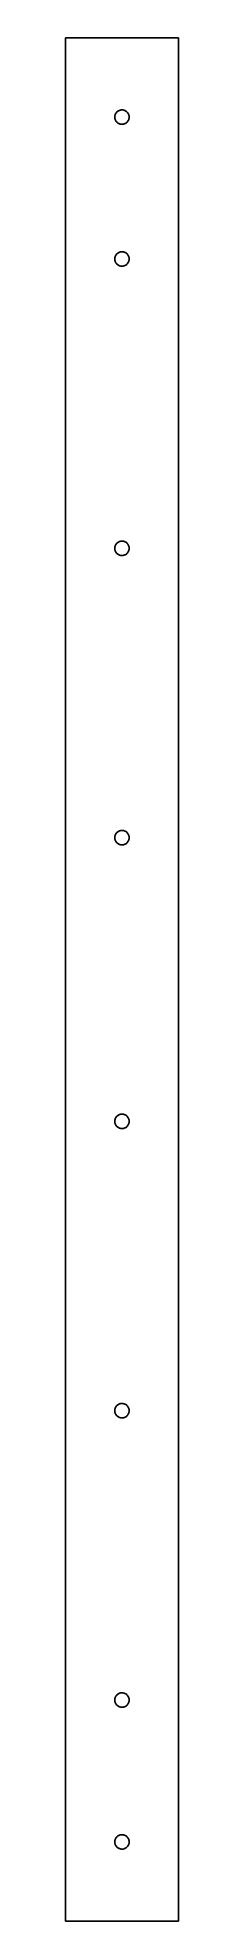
# Model space of a CAD drawing. Header units: metres. Extents: x -36.1 to 36.1, y -41.5 to 41.5.
# Drawn here: x -36.1 to -31.1, y -41.5 to 41.5 of the extents above.
import ezdxf

# ---------------------------------------------------------------- set-up
doc = ezdxf.new("R2010")
doc.units = ezdxf.units.M

msp = doc.modelspace()

# ---------------------------------------------------------------- linework, layer by layer
for p, q in [((-31.06, 41.5), (-36.06, 41.5)), ((-36.06, 41.5), (-36.06, -41.5)), ((-31.06, -41.5), (-31.06, 41.5)), ((-33.8316, 38.1645), (-33.8168, 38.1866)), ((-33.8168, 38.1866), (-33.8003, 38.2075)), ((-33.8003, 38.2075), (-33.7821, 38.2268)), ((-33.7821, 38.2268), (-33.7624, 38.2446)), ((-33.7624, 38.2446), (-33.7412, 38.2607)), ((-33.7412, 38.2607), (-33.7188, 38.275)), ((-33.7188, 38.275), (-33.6952, 38.2873)), ((-33.6952, 38.2873), (-33.6707, 38.2976)), ((-33.6707, 38.2976), (-33.6454, 38.3058)), ((-33.6454, 38.3058), (-33.6195, 38.3119)), ((-33.6195, 38.3119), (-33.5932, 38.3158)), ((-33.5932, 38.3158), (-33.5666, 38.3174)), ((-33.5666, 38.3174), (-33.5401, 38.3169)), ((-33.5401, 38.3169), (-33.5136, 38.3141)), ((-33.5136, 38.3141), (-33.4875, 38.3091)), ((-33.4875, 38.3091), (-33.4619, 38.302)), ((-33.4619, 38.302), (-33.437, 38.2927)), ((-33.437, 38.2927), (-33.4129, 38.2814)), ((-33.4129, 38.2814), (-33.3899, 38.2681)), ((-33.3899, 38.2681), (-33.368, 38.2529)), ((-33.368, 38.2529), (-33.3475, 38.2359)), ((-33.3475, 38.2359), (-33.3286, 38.2173)), ((-33.3286, 38.2173), (-33.3112, 38.1972)), ((-33.3112, 38.1972), (-33.2955, 38.1757)), ((-33.8772, 38.0133), (-33.875, 38.0398)), ((-33.8772, 37.9867), (-33.8772, 38.0133)), ((-33.875, 37.9602), (-33.8772, 37.9867)), ((-33.875, 38.0398), (-33.8706, 38.066)), ((-33.8706, 37.934), (-33.875, 37.9602)), ((-33.8706, 38.066), (-33.8639, 38.0918)), ((-33.8639, 37.9082), (-33.8706, 37.934)), ((-33.8639, 38.0918), (-33.8552, 38.1169)), ((-33.8552, 37.8831), (-33.8639, 37.9082)), ((-33.8552, 38.1169), (-33.8444, 38.1412)), ((-33.8444, 37.8588), (-33.8552, 37.8831)), ((-33.8444, 38.1412), (-33.8316, 38.1645)), ((-33.8316, 37.8355), (-33.8444, 37.8588)), ((-33.8168, 37.8134), (-33.8316, 37.8355)), ((-33.8003, 37.7925), (-33.8168, 37.8134)), ((-33.7821, 37.7731), (-33.8003, 37.7925)), ((-33.7624, 37.7554), (-33.7821, 37.7731)), ((-33.7412, 37.7393), (-33.7624, 37.7554)), ((-33.7188, 37.725), (-33.7412, 37.7393)), ((-33.6952, 37.7127), (-33.7188, 37.725)), ((-33.6707, 37.7024), (-33.6952, 37.7127)), ((-33.6454, 37.6942), (-33.6707, 37.7024)), ((-33.6195, 37.6881), (-33.6454, 37.6942)), ((-33.5932, 37.6842), (-33.6195, 37.6881)), ((-33.5666, 37.6826), (-33.5932, 37.6842)), ((-33.5401, 37.6831), (-33.5666, 37.6826)), ((-33.5136, 37.6859), (-33.5401, 37.6831)), ((-33.4875, 37.6909), (-33.5136, 37.6859)), ((-33.4619, 37.698), (-33.4875, 37.6909)), ((-33.437, 37.7073), (-33.4619, 37.698)), ((-33.4129, 37.7186), (-33.437, 37.7073)), ((-33.3899, 37.7319), (-33.4129, 37.7186)), ((-33.368, 37.7471), (-33.3899, 37.7319)), ((-33.3475, 37.7641), (-33.368, 37.7471)), ((-33.3286, 37.7827), (-33.3475, 37.7641)), ((-33.3112, 37.8028), (-33.3286, 37.7827)), ((-33.2955, 37.8243), (-33.3112, 37.8028)), ((-33.2955, 38.1757), (-33.2818, 38.153)), ((-33.2818, 37.847), (-33.2955, 37.8243)), ((-33.2818, 38.153), (-33.2699, 38.1291)), ((-33.2699, 37.8708), (-33.2818, 37.847)), ((-33.2699, 38.1291), (-33.2601, 38.1044)), ((-33.2601, 37.8956), (-33.2699, 37.8708)), ((-33.2601, 38.1044), (-33.2525, 38.0789)), ((-33.2525, 37.921), (-33.2601, 37.8956)), ((-33.2525, 38.0789), (-33.2469, 38.0529)), ((-33.2469, 37.9471), (-33.2525, 37.921)), ((-33.2469, 38.0529), (-33.2436, 38.0266)), ((-33.2436, 37.9734), (-33.2469, 37.9471)), ((-33.2436, 38.0266), (-33.2425, 38)), ((-33.2425, 38), (-33.2436, 37.9734)), ((-33.8772, 31.7633), (-33.875, 31.7898)), ((-33.8772, 31.7367), (-33.8772, 31.7633)), ((-33.875, 31.7102), (-33.8772, 31.7367)), ((-33.875, 31.7898), (-33.8706, 31.816)), ((-33.8706, 31.684), (-33.875, 31.7102)), ((-33.8706, 31.816), (-33.8639, 31.8418)), ((-33.8639, 31.6582), (-33.8706, 31.684)), ((-33.8639, 31.8418), (-33.8552, 31.8669)), ((-33.8552, 31.6331), (-33.8639, 31.6582)), ((-33.8552, 31.8669), (-33.8444, 31.8912)), ((-33.8444, 31.6088), (-33.8552, 31.6331)), ((-33.8444, 31.8912), (-33.8316, 31.9145)), ((-33.8316, 31.5855), (-33.8444, 31.6088)), ((-33.8316, 31.9145), (-33.8168, 31.9366)), ((-33.8168, 31.5634), (-33.8316, 31.5855)), ((-33.8168, 31.9366), (-33.8003, 31.9575)), ((-33.8003, 31.5425), (-33.8168, 31.5634)), ((-33.8003, 31.9575), (-33.7821, 31.9768)), ((-33.7821, 31.5231), (-33.8003, 31.5425)), ((-33.7821, 31.9768), (-33.7624, 31.9946)), ((-33.7624, 31.9946), (-33.7412, 32.0107)), ((-33.7412, 32.0107), (-33.7188, 32.025)), ((-33.7188, 32.025), (-33.6952, 32.0373)), ((-33.6952, 32.0373), (-33.6707, 32.0476)), ((-33.6707, 32.0476), (-33.6454, 32.0558)), ((-33.6454, 32.0558), (-33.6195, 32.0619)), ((-33.6195, 32.0619), (-33.5932, 32.0658)), ((-33.5932, 32.0658), (-33.5666, 32.0674)), ((-33.5666, 32.0674), (-33.5401, 32.0669)), ((-33.5401, 32.0669), (-33.5136, 32.0641)), ((-33.5136, 32.0641), (-33.4875, 32.0591)), ((-33.4875, 32.0591), (-33.4619, 32.052)), ((-33.4619, 32.052), (-33.437, 32.0427)), ((-33.437, 32.0427), (-33.4129, 32.0314)), ((-33.4129, 32.0314), (-33.3899, 32.0181)), ((-33.3899, 32.0181), (-33.368, 32.0029)), ((-33.368, 32.0029), (-33.3475, 31.9859)), ((-33.3475, 31.9859), (-33.3286, 31.9673)), ((-33.3286, 31.9673), (-33.3112, 31.9472)), ((-33.3112, 31.5528), (-33.3286, 31.5327)), ((-33.3112, 31.9472), (-33.2955, 31.9257)), ((-33.2955, 31.5743), (-33.3112, 31.5528)), ((-33.2955, 31.9257), (-33.2818, 31.903)), ((-33.2818, 31.597), (-33.2955, 31.5743)), ((-33.2818, 31.903), (-33.2699, 31.8791)), ((-33.2699, 31.6208), (-33.2818, 31.597)), ((-33.2699, 31.8791), (-33.2601, 31.8544)), ((-33.2601, 31.6456), (-33.2699, 31.6208)), ((-33.2601, 31.8544), (-33.2525, 31.8289)), ((-33.2525, 31.671), (-33.2601, 31.6456)), ((-33.2525, 31.8289), (-33.2469, 31.8029)), ((-33.2469, 31.697), (-33.2525, 31.671)), ((-33.2469, 31.8029), (-33.2436, 31.7766)), ((-33.2436, 31.7234), (-33.2469, 31.697)), ((-33.2436, 31.7766), (-33.2425, 31.75)), ((-33.2425, 31.75), (-33.2436, 31.7234)), ((-33.7624, 31.5054), (-33.7821, 31.5231)), ((-33.7412, 31.4893), (-33.7624, 31.5054)), ((-33.7188, 31.475), (-33.7412, 31.4893)), ((-33.6952, 31.4627), (-33.7188, 31.475)), ((-33.6707, 31.4524), (-33.6952, 31.4627)), ((-33.6454, 31.4442), (-33.6707, 31.4524)), ((-33.6195, 31.4381), (-33.6454, 31.4442)), ((-33.5932, 31.4342), (-33.6195, 31.4381)), ((-33.5666, 31.4326), (-33.5932, 31.4342)), ((-33.5401, 31.4331), (-33.5666, 31.4326)), ((-33.5136, 31.4359), (-33.5401, 31.4331)), ((-33.4875, 31.4409), (-33.5136, 31.4359)), ((-33.4619, 31.448), (-33.4875, 31.4409)), ((-33.437, 31.4573), (-33.4619, 31.448)), ((-33.4129, 31.4686), (-33.437, 31.4573)), ((-33.3899, 31.4819), (-33.4129, 31.4686)), ((-33.368, 31.4971), (-33.3899, 31.4819)), ((-33.3475, 31.514), (-33.368, 31.4971)), ((-33.3286, 31.5327), (-33.3475, 31.514)), ((-33.8706, 19.066), (-33.8639, 19.0918)), ((-33.8639, 19.0918), (-33.8552, 19.1169)), ((-33.8552, 19.1169), (-33.8444, 19.1412)), ((-33.8444, 19.1412), (-33.8316, 19.1645)), ((-33.8316, 19.1645), (-33.8168, 19.1866)), ((-33.8168, 19.1866), (-33.8003, 19.2075)), ((-33.8003, 19.2075), (-33.7821, 19.2268)), ((-33.7821, 19.2268), (-33.7624, 19.2446)), ((-33.7624, 19.2446), (-33.7412, 19.2607)), ((-33.7412, 19.2607), (-33.7188, 19.275)), ((-33.7188, 19.275), (-33.6952, 19.2873)), ((-33.6952, 19.2873), (-33.6707, 19.2976)), ((-33.6707, 19.2976), (-33.6454, 19.3058)), ((-33.6454, 19.3058), (-33.6195, 19.3119)), ((-33.6195, 19.3119), (-33.5932, 19.3158)), ((-33.5932, 19.3158), (-33.5666, 19.3174)), ((-33.5666, 19.3174), (-33.5401, 19.3169)), ((-33.5401, 19.3169), (-33.5136, 19.3141)), ((-33.5136, 19.3141), (-33.4875, 19.3091)), ((-33.4875, 19.3091), (-33.4619, 19.302)), ((-33.4619, 19.302), (-33.437, 19.2927)), ((-33.437, 19.2927), (-33.4129, 19.2814)), ((-33.4129, 19.2814), (-33.3899, 19.2681)), ((-33.3899, 19.2681), (-33.368, 19.2529)), ((-33.368, 19.2529), (-33.3475, 19.2359)), ((-33.3475, 19.2359), (-33.3286, 19.2173)), ((-33.3286, 19.2173), (-33.3112, 19.1972)), ((-33.3112, 19.1972), (-33.2955, 19.1757)), ((-33.2955, 19.1757), (-33.2818, 19.153)), ((-33.2818, 19.153), (-33.2699, 19.1291)), ((-33.2699, 19.1291), (-33.2601, 19.1044)), ((-33.2601, 19.1044), (-33.2525, 19.0789)), ((-33.8772, 19.0133), (-33.875, 19.0398)), ((-33.8772, 18.9867), (-33.8772, 19.0133)), ((-33.875, 18.9602), (-33.8772, 18.9867)), ((-33.875, 19.0398), (-33.8706, 19.066)), ((-33.8706, 18.934), (-33.875, 18.9602)), ((-33.8639, 18.9082), (-33.8706, 18.934)), ((-33.8552, 18.8831), (-33.8639, 18.9082)), ((-33.8444, 18.8588), (-33.8552, 18.8831)), ((-33.8316, 18.8355), (-33.8444, 18.8588)), ((-33.8168, 18.8134), (-33.8316, 18.8355)), ((-33.8003, 18.7925), (-33.8168, 18.8134)), ((-33.7821, 18.7731), (-33.8003, 18.7925)), ((-33.7624, 18.7554), (-33.7821, 18.7731)), ((-33.7412, 18.7393), (-33.7624, 18.7554)), ((-33.7188, 18.725), (-33.7412, 18.7393)), ((-33.6952, 18.7127), (-33.7188, 18.725)), ((-33.6707, 18.7024), (-33.6952, 18.7127)), ((-33.6454, 18.6942), (-33.6707, 18.7024)), ((-33.6195, 18.6881), (-33.6454, 18.6942)), ((-33.5932, 18.6842), (-33.6195, 18.6881)), ((-33.5666, 18.6826), (-33.5932, 18.6842)), ((-33.5401, 18.6831), (-33.5666, 18.6826)), ((-33.5136, 18.6859), (-33.5401, 18.6831)), ((-33.4875, 18.6909), (-33.5136, 18.6859)), ((-33.4619, 18.698), (-33.4875, 18.6909)), ((-33.437, 18.7073), (-33.4619, 18.698)), ((-33.4129, 18.7186), (-33.437, 18.7073)), ((-33.3899, 18.7319), (-33.4129, 18.7186)), ((-33.368, 18.7471), (-33.3899, 18.7319)), ((-33.3475, 18.764), (-33.368, 18.7471)), ((-33.3286, 18.7827), (-33.3475, 18.764)), ((-33.3112, 18.8028), (-33.3286, 18.7827)), ((-33.2955, 18.8243), (-33.3112, 18.8028)), ((-33.2818, 18.847), (-33.2955, 18.8243)), ((-33.2699, 18.8708), (-33.2818, 18.847)), ((-33.2601, 18.8956), (-33.2699, 18.8708)), ((-33.2525, 18.921), (-33.2601, 18.8956)), ((-33.2525, 19.0789), (-33.2469, 19.0529)), ((-33.2469, 18.947), (-33.2525, 18.921)), ((-33.2469, 19.0529), (-33.2436, 19.0266)), ((-33.2436, 18.9734), (-33.2469, 18.947)), ((-33.2436, 19.0266), (-33.2425, 19)), ((-33.2425, 19), (-33.2436, 18.9734)), ((-33.8772, 6.26329), (-33.875, 6.28978)), ((-33.8772, 6.23669), (-33.8772, 6.26329)), ((-33.875, 6.21021), (-33.8772, 6.23669)), ((-33.875, 6.28978), (-33.8706, 6.31601)), ((-33.8706, 6.18398), (-33.875, 6.21021)), ((-33.8706, 6.31601), (-33.8639, 6.34177)), ((-33.8639, 6.15822), (-33.8706, 6.18398)), ((-33.8639, 6.34177), (-33.8552, 6.36687)), ((-33.8552, 6.13312), (-33.8639, 6.15822)), ((-33.8552, 6.36687), (-33.8444, 6.39116)), ((-33.8444, 6.10883), (-33.8552, 6.13312)), ((-33.8444, 6.39116), (-33.8316, 6.41446)), ((-33.8316, 6.08553), (-33.8444, 6.10883)), ((-33.8316, 6.41446), (-33.8168, 6.43661)), ((-33.8168, 6.06337), (-33.8316, 6.08553)), ((-33.8168, 6.43661), (-33.8003, 6.45746)), ((-33.8003, 6.04253), (-33.8168, 6.06337)), ((-33.8003, 6.45746), (-33.7821, 6.47684)), ((-33.7821, 6.02315), (-33.8003, 6.04253)), ((-33.7821, 6.47684), (-33.7624, 6.49463)), ((-33.7624, 6.00536), (-33.7821, 6.02315)), ((-33.7624, 6.49463), (-33.7412, 6.51071)), ((-33.7412, 5.98927), (-33.7624, 6.00536)), ((-33.7412, 6.51071), (-33.7188, 6.52495)), ((-33.7188, 5.97504), (-33.7412, 5.98927)), ((-33.7188, 6.52495), (-33.6952, 6.53728)), ((-33.6952, 5.96271), (-33.7188, 5.97504)), ((-33.6952, 6.53728), (-33.6707, 6.54758)), ((-33.6707, 5.95241), (-33.6952, 5.96271)), ((-33.6707, 6.54758), (-33.6454, 6.5558)), ((-33.6454, 5.94418), (-33.6707, 5.95241)), ((-33.6454, 6.5558), (-33.6195, 6.56187)), ((-33.6195, 5.93811), (-33.6454, 5.94418)), ((-33.6195, 6.56187), (-33.5932, 6.56575)), ((-33.5932, 5.93423), (-33.6195, 5.93811)), ((-33.5932, 6.56575), (-33.5666, 6.56743)), ((-33.5666, 5.93256), (-33.5932, 5.93423)), ((-33.5666, 6.56743), (-33.5401, 6.56686)), ((-33.5401, 5.93312), (-33.5666, 5.93256)), ((-33.5401, 6.56686), (-33.5136, 6.56409)), ((-33.5136, 5.9359), (-33.5401, 5.93312)), ((-33.5136, 6.56409), (-33.4875, 6.5591)), ((-33.4875, 5.94089), (-33.5136, 5.9359)), ((-33.4875, 6.5591), (-33.4619, 6.55196)), ((-33.4619, 5.94803), (-33.4875, 5.94089)), ((-33.4619, 6.55196), (-33.437, 6.54268)), ((-33.437, 5.95731), (-33.4619, 5.94803)), ((-33.437, 6.54268), (-33.4129, 6.53136)), ((-33.4129, 5.96863), (-33.437, 5.95731)), ((-33.4129, 6.53136), (-33.3899, 6.51807)), ((-33.3899, 5.98192), (-33.4129, 5.96863)), ((-33.3899, 6.51807), (-33.368, 6.50288)), ((-33.368, 5.9971), (-33.3899, 5.98192)), ((-33.368, 6.50288), (-33.3475, 6.48595)), ((-33.3475, 6.01404), (-33.368, 5.9971)), ((-33.3475, 6.48595), (-33.3286, 6.46733)), ((-33.3286, 6.03265), (-33.3475, 6.01404)), ((-33.3286, 6.46733), (-33.3112, 6.4472)), ((-33.3112, 6.05278), (-33.3286, 6.03265)), ((-33.3112, 6.4472), (-33.2955, 6.42569)), ((-33.2955, 6.0743), (-33.3112, 6.05278)), ((-33.2955, 6.42569), (-33.2818, 6.40295)), ((-33.2818, 6.09703), (-33.2955, 6.0743)), ((-33.2818, 6.40295), (-33.2699, 6.37914)), ((-33.2699, 6.12085), (-33.2818, 6.09703)), ((-33.2699, 6.37914), (-33.2601, 6.3544)), ((-33.2601, 6.14558), (-33.2699, 6.12085)), ((-33.2601, 6.3544), (-33.2525, 6.32895)), ((-33.2525, 6.17104), (-33.2601, 6.14558)), ((-33.2525, 6.32895), (-33.2469, 6.30295)), ((-33.2469, 6.19704), (-33.2525, 6.17104)), ((-33.2469, 6.30295), (-33.2436, 6.27657)), ((-33.2436, 6.22342), (-33.2469, 6.19704)), ((-33.2436, 6.27657), (-33.2425, 6.25)), ((-33.2425, 6.25), (-33.2436, 6.22342)), ((-33.8772, -6.23669), (-33.875, -6.21021)), ((-33.8772, -6.26329), (-33.8772, -6.23669)), ((-33.875, -6.28978), (-33.8772, -6.26329)), ((-33.875, -6.21021), (-33.8706, -6.18398)), ((-33.8706, -6.31601), (-33.875, -6.28978)), ((-33.8706, -6.18398), (-33.8639, -6.15822)), ((-33.8639, -6.34177), (-33.8706, -6.31601)), ((-33.8639, -6.15822), (-33.8552, -6.13312)), ((-33.8552, -6.36687), (-33.8639, -6.34177)), ((-33.8552, -6.13312), (-33.8444, -6.10883)), ((-33.8444, -6.39116), (-33.8552, -6.36687)), ((-33.8444, -6.10883), (-33.8316, -6.08553)), ((-33.8316, -6.41447), (-33.8444, -6.39116)), ((-33.8316, -6.08553), (-33.8168, -6.06337)), ((-33.8168, -6.43661), (-33.8316, -6.41447)), ((-33.8168, -6.06337), (-33.8003, -6.04253)), ((-33.8003, -6.45746), (-33.8168, -6.43661)), ((-33.8003, -6.04253), (-33.7821, -6.02315)), ((-33.7821, -6.47684), (-33.8003, -6.45746)), ((-33.7821, -6.02315), (-33.7624, -6.00536)), ((-33.7624, -6.49463), (-33.7821, -6.47684)), ((-33.7624, -6.00536), (-33.7412, -5.98927)), ((-33.7412, -6.51071), (-33.7624, -6.49463)), ((-33.7412, -5.98927), (-33.7188, -5.97504)), ((-33.7188, -6.52496), (-33.7412, -6.51071)), ((-33.7188, -5.97504), (-33.6952, -5.96271)), ((-33.6952, -6.53728), (-33.7188, -6.52496)), ((-33.6952, -5.96271), (-33.6707, -5.95241)), ((-33.6707, -6.54758), (-33.6952, -6.53728)), ((-33.6707, -5.95241), (-33.6454, -5.94418)), ((-33.6454, -6.5558), (-33.6707, -6.54758)), ((-33.6454, -5.94418), (-33.6195, -5.93811)), ((-33.6195, -6.56187), (-33.6454, -6.5558)), ((-33.6195, -5.93811), (-33.5932, -5.93423)), ((-33.5932, -6.56575), (-33.6195, -6.56187)), ((-33.5932, -5.93423), (-33.5666, -5.93256)), ((-33.5666, -6.56743), (-33.5932, -6.56575)), ((-33.5666, -5.93256), (-33.5401, -5.93312)), ((-33.5401, -6.56686), (-33.5666, -6.56743)), ((-33.5401, -5.93312), (-33.5136, -5.9359)), ((-33.5136, -6.56409), (-33.5401, -6.56686)), ((-33.5136, -5.9359), (-33.4875, -5.94089)), ((-33.4875, -6.5591), (-33.5136, -6.56409)), ((-33.4875, -5.94089), (-33.4619, -5.94803)), ((-33.4619, -6.55196), (-33.4875, -6.5591)), ((-33.4619, -5.94803), (-33.437, -5.95731)), ((-33.437, -6.54268), (-33.4619, -6.55196)), ((-33.437, -5.95731), (-33.4129, -5.96863)), ((-33.4129, -6.53136), (-33.437, -6.54268)), ((-33.4129, -5.96863), (-33.3899, -5.98192)), ((-33.3899, -6.51807), (-33.4129, -6.53136)), ((-33.3899, -5.98192), (-33.368, -5.9971)), ((-33.368, -6.5029), (-33.3899, -6.51807)), ((-33.368, -5.9971), (-33.3475, -6.01404)), ((-33.3475, -6.48595), (-33.368, -6.5029)), ((-33.3475, -6.01404), (-33.3286, -6.03265)), ((-33.3286, -6.46733), (-33.3475, -6.48595)), ((-33.3286, -6.03265), (-33.3112, -6.05278)), ((-33.3112, -6.4472), (-33.3286, -6.46733)), ((-33.3112, -6.05278), (-33.2955, -6.0743)), ((-33.2955, -6.42569), (-33.3112, -6.4472)), ((-33.2955, -6.0743), (-33.2818, -6.09703)), ((-33.2818, -6.40295), (-33.2955, -6.42569)), ((-33.2818, -6.09703), (-33.2699, -6.12085)), ((-33.2699, -6.37914), (-33.2818, -6.40295)), ((-33.2699, -6.12085), (-33.2601, -6.14558)), ((-33.2601, -6.35442), (-33.2699, -6.37914)), ((-33.2601, -6.14558), (-33.2525, -6.17104)), ((-33.2525, -6.32895), (-33.2601, -6.35442)), ((-33.2525, -6.17104), (-33.2469, -6.19704)), ((-33.2469, -6.30295), (-33.2525, -6.32895)), ((-33.2469, -6.19704), (-33.2436, -6.22342)), ((-33.2436, -6.27657), (-33.2469, -6.30295)), ((-33.2436, -6.22342), (-33.2425, -6.25)), ((-33.2425, -6.25), (-33.2436, -6.27657)), ((-33.8772, -18.9867), (-33.875, -18.9602)), ((-33.8772, -19.0133), (-33.8772, -18.9867)), ((-33.875, -19.0398), (-33.8772, -19.0133)), ((-33.875, -18.9602), (-33.8706, -18.934)), ((-33.8706, -19.066), (-33.875, -19.0398)), ((-33.8706, -18.934), (-33.8639, -18.9082)), ((-33.8639, -19.0918), (-33.8706, -19.066)), ((-33.8639, -18.9082), (-33.8552, -18.8831)), ((-33.8552, -18.8831), (-33.8444, -18.8588)), ((-33.8444, -18.8588), (-33.8316, -18.8355)), ((-33.8316, -18.8355), (-33.8168, -18.8134)), ((-33.8168, -18.8134), (-33.8003, -18.7925)), ((-33.8003, -18.7925), (-33.7821, -18.7731)), ((-33.7821, -18.7731), (-33.7624, -18.7554)), ((-33.7624, -18.7554), (-33.7412, -18.7393)), ((-33.7412, -18.7393), (-33.7188, -18.725)), ((-33.7188, -18.725), (-33.6952, -18.7127)), ((-33.6952, -18.7127), (-33.6707, -18.7024)), ((-33.6707, -18.7024), (-33.6454, -18.6942)), ((-33.6454, -18.6942), (-33.6195, -18.6881)), ((-33.6195, -18.6881), (-33.5932, -18.6842)), ((-33.5932, -18.6842), (-33.5666, -18.6826)), ((-33.5666, -18.6826), (-33.5401, -18.6831)), ((-33.5401, -18.6831), (-33.5136, -18.6859)), ((-33.5136, -18.6859), (-33.4875, -18.6909)), ((-33.4875, -18.6909), (-33.4619, -18.698)), ((-33.4619, -18.698), (-33.437, -18.7073)), ((-33.437, -18.7073), (-33.4129, -18.7186)), ((-33.4129, -18.7186), (-33.3899, -18.7319)), ((-33.3899, -18.7319), (-33.368, -18.7471)), ((-33.368, -18.7471), (-33.3475, -18.7641)), ((-33.3475, -18.7641), (-33.3286, -18.7827)), ((-33.3286, -18.7827), (-33.3112, -18.8028)), ((-33.3112, -18.8028), (-33.2955, -18.8243)), ((-33.2955, -18.8243), (-33.2818, -18.847)), ((-33.2818, -18.847), (-33.2699, -18.8708)), ((-33.2699, -18.8708), (-33.2601, -18.8956)), ((-33.2601, -18.8956), (-33.2525, -18.921)), ((-33.2525, -19.0789), (-33.2601, -19.1044)), ((-33.2525, -18.921), (-33.2469, -18.9471)), ((-33.2469, -19.0529), (-33.2525, -19.0789)), ((-33.2469, -18.9471), (-33.2436, -18.9734)), ((-33.2436, -19.0266), (-33.2469, -19.0529)), ((-33.2436, -18.9734), (-33.2425, -19)), ((-33.2425, -19), (-33.2436, -19.0266)), ((-33.8552, -19.1169), (-33.8639, -19.0918)), ((-33.8444, -19.1412), (-33.8552, -19.1169)), ((-33.8316, -19.1645), (-33.8444, -19.1412)), ((-33.8168, -19.1866), (-33.8316, -19.1645)), ((-33.8003, -19.2075), (-33.8168, -19.1866)), ((-33.7821, -19.2268), (-33.8003, -19.2075)), ((-33.7624, -19.2446), (-33.7821, -19.2268)), ((-33.7412, -19.2607), (-33.7624, -19.2446)), ((-33.7188, -19.275), (-33.7412, -19.2607)), ((-33.6952, -19.2873), (-33.7188, -19.275)), ((-33.6707, -19.2976), (-33.6952, -19.2873)), ((-33.6454, -19.3058), (-33.6707, -19.2976)), ((-33.6195, -19.3119), (-33.6454, -19.3058)), ((-33.5932, -19.3158), (-33.6195, -19.3119)), ((-33.5666, -19.3174), (-33.5932, -19.3158)), ((-33.5401, -19.3169), (-33.5666, -19.3174)), ((-33.5136, -19.3141), (-33.5401, -19.3169)), ((-33.4875, -19.3091), (-33.5136, -19.3141)), ((-33.4619, -19.302), (-33.4875, -19.3091)), ((-33.437, -19.2927), (-33.4619, -19.302)), ((-33.4129, -19.2814), (-33.437, -19.2927)), ((-33.3899, -19.2681), (-33.4129, -19.2814)), ((-33.368, -19.2529), (-33.3899, -19.2681)), ((-33.3475, -19.2359), (-33.368, -19.2529)), ((-33.3286, -19.2173), (-33.3475, -19.2359)), ((-33.3112, -19.1972), (-33.3286, -19.2173)), ((-33.2955, -19.1757), (-33.3112, -19.1972)), ((-33.2818, -19.153), (-33.2955, -19.1757)), ((-33.2699, -19.1291), (-33.2818, -19.153)), ((-33.2601, -19.1044), (-33.2699, -19.1291)), ((-33.8003, -31.5425), (-33.7821, -31.5231)), ((-33.7821, -31.5231), (-33.7624, -31.5054)), ((-33.7624, -31.5054), (-33.7412, -31.4893)), ((-33.7412, -31.4893), (-33.7188, -31.475)), ((-33.7188, -31.475), (-33.6952, -31.4627)), ((-33.6952, -31.4627), (-33.6707, -31.4524)), ((-33.6707, -31.4524), (-33.6454, -31.4442)), ((-33.6454, -31.4442), (-33.6195, -31.4381)), ((-33.6195, -31.4381), (-33.5932, -31.4342)), ((-33.5932, -31.4342), (-33.5666, -31.4326)), ((-33.5666, -31.4326), (-33.5401, -31.4331)), ((-33.5401, -31.4331), (-33.5136, -31.4359)), ((-33.5136, -31.4359), (-33.4875, -31.4409)), ((-33.4875, -31.4409), (-33.4619, -31.448)), ((-33.4619, -31.448), (-33.437, -31.4573)), ((-33.437, -31.4573), (-33.4129, -31.4686)), ((-33.4129, -31.4686), (-33.3899, -31.4819)), ((-33.3899, -31.4819), (-33.368, -31.4971)), ((-33.368, -31.4971), (-33.3475, -31.5141)), ((-33.3475, -31.5141), (-33.3286, -31.5327)), ((-33.3286, -31.5327), (-33.3112, -31.5528)), ((-33.8772, -31.7367), (-33.875, -31.7102)), ((-33.8772, -31.7633), (-33.8772, -31.7367)), ((-33.875, -31.7898), (-33.8772, -31.7633)), ((-33.875, -31.7102), (-33.8706, -31.684)), ((-33.8706, -31.816), (-33.875, -31.7898)), ((-33.8706, -31.684), (-33.8639, -31.6582)), ((-33.8639, -31.8418), (-33.8706, -31.816)), ((-33.8639, -31.6582), (-33.8552, -31.6331)), ((-33.8552, -31.8669), (-33.8639, -31.8418)), ((-33.8552, -31.6331), (-33.8444, -31.6088)), ((-33.8444, -31.8912), (-33.8552, -31.8669)), ((-33.8444, -31.6088), (-33.8316, -31.5855)), ((-33.8316, -31.9145), (-33.8444, -31.8912)), ((-33.8316, -31.5855), (-33.8168, -31.5634)), ((-33.8168, -31.9366), (-33.8316, -31.9145)), ((-33.8168, -31.5634), (-33.8003, -31.5425)), ((-33.8003, -31.9575), (-33.8168, -31.9366)), ((-33.7821, -31.9768), (-33.8003, -31.9575)), ((-33.7624, -31.9946), (-33.7821, -31.9768)), ((-33.7412, -32.0107), (-33.7624, -31.9946)), ((-33.7188, -32.025), (-33.7412, -32.0107)), ((-33.6952, -32.0373), (-33.7188, -32.025)), ((-33.6707, -32.0476), (-33.6952, -32.0373)), ((-33.6454, -32.0558), (-33.6707, -32.0476)), ((-33.6195, -32.0619), (-33.6454, -32.0558)), ((-33.5932, -32.0658), (-33.6195, -32.0619)), ((-33.5666, -32.0674), (-33.5932, -32.0658)), ((-33.5401, -32.0669), (-33.5666, -32.0674)), ((-33.5136, -32.0641), (-33.5401, -32.0669)), ((-33.4875, -32.0591), (-33.5136, -32.0641)), ((-33.4619, -32.052), (-33.4875, -32.0591)), ((-33.437, -32.0427), (-33.4619, -32.052)), ((-33.4129, -32.0314), (-33.437, -32.0427)), ((-33.3899, -32.0181), (-33.4129, -32.0314)), ((-33.368, -32.0029), (-33.3899, -32.0181)), ((-33.3475, -31.9859), (-33.368, -32.0029)), ((-33.3286, -31.9673), (-33.3475, -31.9859)), ((-33.3112, -31.9472), (-33.3286, -31.9673)), ((-33.3112, -31.5528), (-33.2955, -31.5743)), ((-33.2955, -31.9257), (-33.3112, -31.9472)), ((-33.2955, -31.5743), (-33.2818, -31.597)), ((-33.2818, -31.903), (-33.2955, -31.9257)), ((-33.2818, -31.597), (-33.2699, -31.6208)), ((-33.2699, -31.8791), (-33.2818, -31.903)), ((-33.2699, -31.6208), (-33.2601, -31.6456)), ((-33.2601, -31.8544), (-33.2699, -31.8791)), ((-33.2601, -31.6456), (-33.2525, -31.671)), ((-33.2525, -31.8289), (-33.2601, -31.8544)), ((-33.2525, -31.671), (-33.2469, -31.6971)), ((-33.2469, -31.8029), (-33.2525, -31.8289)), ((-33.2469, -31.6971), (-33.2436, -31.7234)), ((-33.2436, -31.7766), (-33.2469, -31.8029)), ((-33.2436, -31.7234), (-33.2425, -31.75)), ((-33.2425, -31.75), (-33.2436, -31.7766)), ((-33.8772, -37.9867), (-33.875, -37.9602)), ((-33.8772, -38.0133), (-33.8772, -37.9867)), ((-33.875, -38.0398), (-33.8772, -38.0133)), ((-33.875, -37.9602), (-33.8706, -37.934)), ((-33.8706, -38.066), (-33.875, -38.0398)), ((-33.8706, -37.934), (-33.8639, -37.9082)), ((-33.8639, -38.0918), (-33.8706, -38.066)), ((-33.8639, -37.9082), (-33.8552, -37.8831)), ((-33.8552, -38.1169), (-33.8639, -38.0918)), ((-33.8552, -37.8831), (-33.8444, -37.8588)), ((-33.8444, -38.1412), (-33.8552, -38.1169)), ((-33.8444, -37.8588), (-33.8316, -37.8355)), ((-33.8316, -38.1645), (-33.8444, -38.1412)), ((-33.8316, -37.8355), (-33.8168, -37.8134)), ((-33.8168, -38.1866), (-33.8316, -38.1645)), ((-33.8168, -37.8134), (-33.8003, -37.7925)), ((-33.8003, -37.7925), (-33.7821, -37.7731)), ((-33.7821, -37.7731), (-33.7624, -37.7554)), ((-33.7624, -37.7554), (-33.7412, -37.7393)), ((-33.7412, -37.7393), (-33.7188, -37.725)), ((-33.7188, -37.725), (-33.6952, -37.7127)), ((-33.6952, -37.7127), (-33.6707, -37.7024)), ((-33.6707, -37.7024), (-33.6454, -37.6942)), ((-33.6454, -37.6942), (-33.6195, -37.6881)), ((-33.6195, -37.6881), (-33.5932, -37.6842)), ((-33.5932, -37.6842), (-33.5666, -37.6826)), ((-33.5666, -37.6826), (-33.5401, -37.6831)), ((-33.5401, -37.6831), (-33.5136, -37.6859)), ((-33.5136, -37.6859), (-33.4875, -37.6909)), ((-33.4875, -37.6909), (-33.4619, -37.698)), ((-33.4619, -37.698), (-33.437, -37.7073)), ((-33.437, -37.7073), (-33.4129, -37.7186)), ((-33.4129, -37.7186), (-33.3899, -37.7319)), ((-33.3899, -37.7319), (-33.368, -37.7471)), ((-33.368, -37.7471), (-33.3475, -37.7641)), ((-33.3475, -37.7641), (-33.3286, -37.7827)), ((-33.3286, -37.7827), (-33.3112, -37.8028)), ((-33.3112, -37.8028), (-33.2955, -37.8243)), ((-33.2955, -38.1757), (-33.3112, -38.1972)), ((-33.2955, -37.8243), (-33.2818, -37.847)), ((-33.2818, -38.153), (-33.2955, -38.1757)), ((-33.2818, -37.847), (-33.2699, -37.8708)), ((-33.2699, -38.1291), (-33.2818, -38.153)), ((-33.2699, -37.8708), (-33.2601, -37.8956)), ((-33.2601, -38.1044), (-33.2699, -38.1291)), ((-33.2601, -37.8956), (-33.2525, -37.921)), ((-33.2525, -38.0789), (-33.2601, -38.1044)), ((-33.2525, -37.921), (-33.2469, -37.9471)), ((-33.2469, -38.0529), (-33.2525, -38.0789)), ((-33.2469, -37.9471), (-33.2436, -37.9734)), ((-33.2436, -38.0266), (-33.2469, -38.0529)), ((-33.2436, -37.9734), (-33.2425, -38)), ((-33.2425, -38), (-33.2436, -38.0266)), ((-33.8003, -38.2075), (-33.8168, -38.1866)), ((-33.7821, -38.2268), (-33.8003, -38.2075)), ((-33.7624, -38.2446), (-33.7821, -38.2268)), ((-33.7412, -38.2607), (-33.7624, -38.2446)), ((-33.7188, -38.275), (-33.7412, -38.2607)), ((-33.6952, -38.2873), (-33.7188, -38.275)), ((-33.6707, -38.2976), (-33.6952, -38.2873)), ((-33.6454, -38.3058), (-33.6707, -38.2976)), ((-33.6195, -38.3119), (-33.6454, -38.3058)), ((-33.5932, -38.3158), (-33.6195, -38.3119)), ((-33.5666, -38.3174), (-33.5932, -38.3158)), ((-33.5401, -38.3169), (-33.5666, -38.3174)), ((-33.5136, -38.3141), (-33.5401, -38.3169)), ((-33.4875, -38.3091), (-33.5136, -38.3141)), ((-33.4619, -38.302), (-33.4875, -38.3091)), ((-33.437, -38.2927), (-33.4619, -38.302)), ((-33.4129, -38.2814), (-33.437, -38.2927)), ((-33.3899, -38.2681), (-33.4129, -38.2814)), ((-33.368, -38.2529), (-33.3899, -38.2681)), ((-33.3475, -38.2359), (-33.368, -38.2529)), ((-33.3286, -38.2173), (-33.3475, -38.2359)), ((-33.3112, -38.1972), (-33.3286, -38.2173)), ((-36.06, -41.5), (-31.06, -41.5))]:
    msp.add_line(p, q)

doc.saveas('drawing.dxf')
